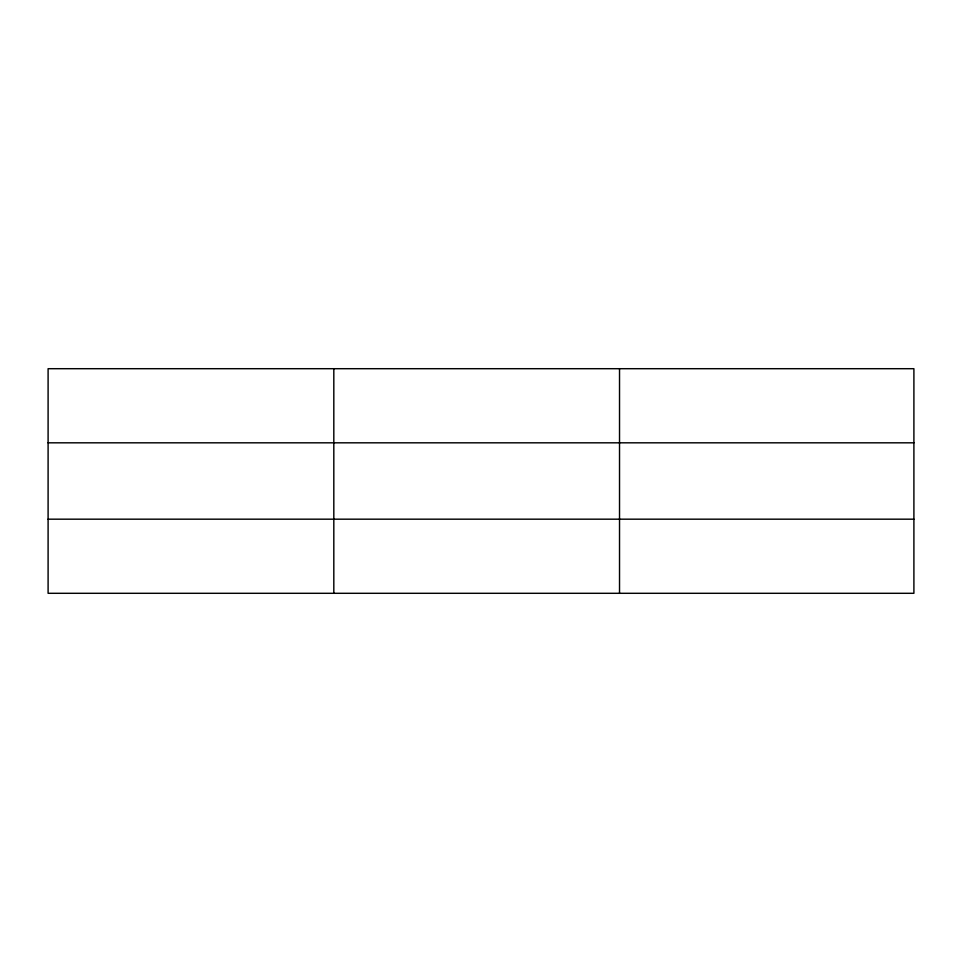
<?xml version="1.0" encoding="UTF-8"?>
<svg xmlns="http://www.w3.org/2000/svg" width="962" height="962" viewBox="0 0 962 962"><rect width="100%" height="100%" fill="white"/><g stroke="black" fill="none" stroke-linecap="round" stroke-linejoin="round"><path stroke-width="1.44" d="M333.814 368.699L333.814 593.301M619.528 368.699L619.528 593.301M913.9 442.821L913.9 368.699L48.1 368.699L48.1 593.301L913.9 593.301L913.9 442.821L48.1 442.821M48.1 519.179L913.9 519.179"/></g></svg>
